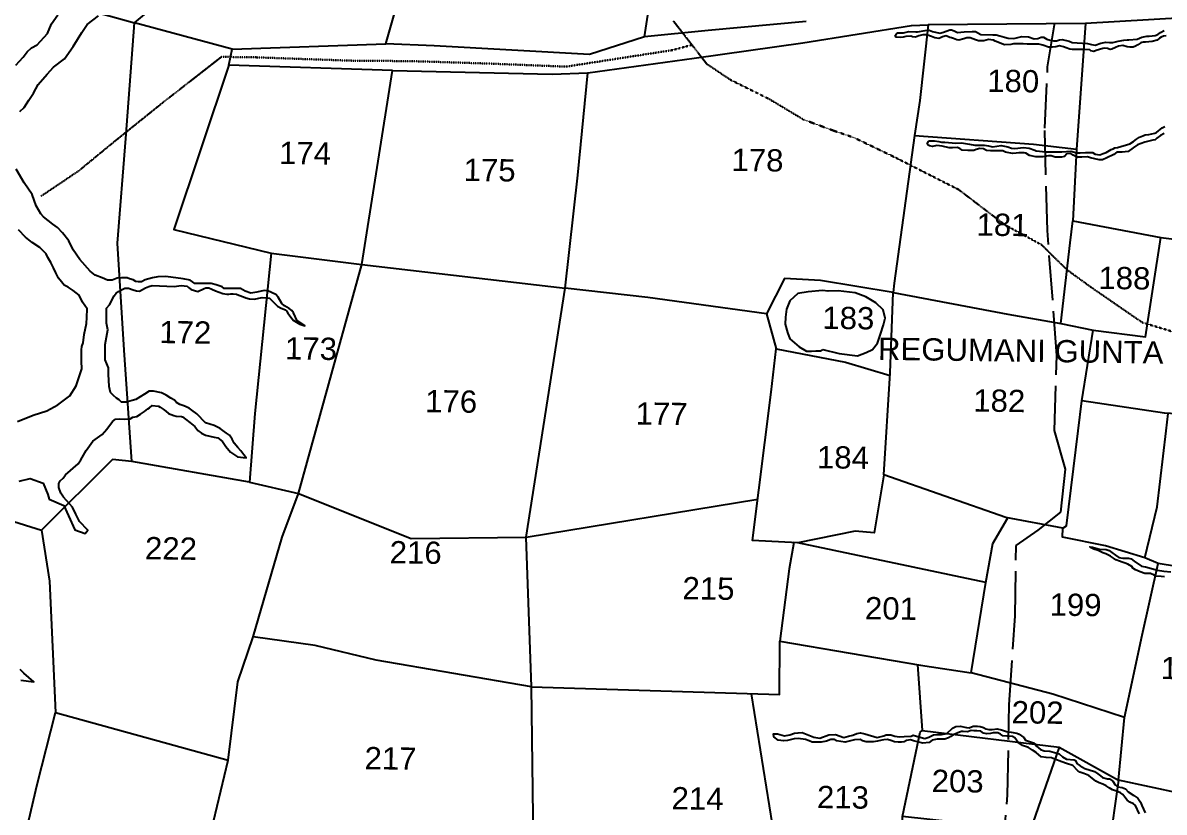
# Model space of a CAD drawing. Header units: inches. Extents: x 304037 to 460575, y 1453943 to 1639883.
# Drawn here: x 340576 to 341841, y 1598017 to 1598892 of the extents above; entities that cross this region are included whole.
import ezdxf

# ---------------------------------------------------------------- set-up
doc = ezdxf.new("R2010")
doc.units = ezdxf.units.IN
doc.header["$MEASUREMENT"] = 0
doc.linetypes.add('ACAD_ISO02W100', pattern=[15, 12, -3])
doc.linetypes.add('ACAD_ISO07W100', pattern=[3, 0, -3])
for name, color, linetype in [('CARTTRACK', 30, 'ACAD_ISO02W100'), ('NALA', 4, 'Continuous'), ('SURVEY_BND', 7, 'Continuous'), ('SURVEY_NO', 7, 'Continuous'), ('VILLAGE_AREA', 1, 'Continuous'), ('WATER_BODY', 4, 'Continuous')]:
    doc.layers.add(name, color=color, linetype=linetype)
doc.layers.add('FOOTPATH', color=150, linetype='ACAD_ISO07W100', lineweight=30)
doc.styles.get("Standard").update_dxf_attribs({"font": 'arial.ttf'})

# ---------------------------------------------------------------- blocks, each defined once
blk = doc.blocks.new('KANUPURUPALLE')
at = {"layer": 'CARTTRACK'}
blk.add_lwpolyline([(-632.43, 273.58), (-632.19, 292.01), (-629.3, 310.28), (-627.79, 331.51), (-625.59, 362.43), (-624.35, 379.82), (-624.22, 404.13), (-622.98, 428.15), (-622.98, 447.05), (-617.08, 451.25), (-611.04, 456.18), (-609.95, 467.82), (-613.1, 478.23), (-612.69, 498.37), (-615.7, 532.01), (-616.8, 559.6), (-616.24, 576.1), (-613.64, 593.22)], dxfattribs=at)
at = {"layer": 'FOOTPATH', "ltscale": 0.001}
for points in [[(-580.64, 504.98), (-589.81, 507.59), (-603.66, 516.85), (-610.4, 521.61), (-617.18, 528.13), (-627.1, 533.36), (-639.73, 542.71), (-656.86, 551.12), (-668.05, 556.32), (-673.48, 558.1), (-681.72, 561), (-691.07, 566.42), (-701.74, 571.56), (-708.01, 575.67), (-717.18, 587.17)], [(-712.05, 580.73), (-717.32, 579.24), (-745.86, 574.41), (-766.73, 574.96), (-787.37, 575.33), (-803.21, 575.23), (-817.01, 575.51), (-829.31, 575.79), (-835.74, 575.79), (-838.63, 575.79), (-854.42, 563.11), (-866.91, 552.78), (-876.61, 544.59), (-886.72, 537.57)]]:
    blk.add_lwpolyline(points, dxfattribs=at)
at = {"layer": 'NALA'}
for points in [[(-890.37, 407.22), (-886.85, 406.79), (-889.54, 409.06), (-890.53, 410.01)], [(-891.49, 460.78), (-888.54, 461.49), (-885.1, 460.3), (-883.75, 457.27), (-883.35, 456.07), (-879.44, 454.4), (-878.16, 451.61), (-876.4, 447.86), (-873.53, 446.9), (-872.89, 447.86), (-875.12, 450.17), (-876.16, 452.08), (-877.12, 453.92), (-879.54, 456.58), (-880.26, 457.68), (-880.81, 459.17), (-880.81, 460.27), (-880.48, 460.99), (-879.74, 461.7), (-879.05, 462.64), (-875.71, 465.65), (-875.05, 466.78), (-873.59, 469.26), (-871.88, 471.85), (-869.39, 473.62), (-868.1, 475.14), (-866.64, 477.14), (-865.84, 477.78), (-864.62, 477.89), (-863.52, 477.89), (-861.89, 477.92), (-861.2, 478.39), (-860.07, 478.61), (-859.16, 479.22), (-858.03, 480.02), (-857.18, 480.73), (-856.76, 481.03), (-856.05, 481.64), (-854.31, 481.48), (-853.87, 481.2), (-853.04, 480.65), (-852.33, 480.18), (-851.55, 479.55), (-850.84, 479.25), (-850.12, 479.03), (-849.51, 478.86), (-848.03, 478.78), (-847.81, 478.67), (-847.03, 478.09), (-845.79, 477.15), (-844.44, 476.16), (-843.62, 475.09), (-842.6, 474.4), (-841.59, 473.85), (-839.19, 473.32), (-838.26, 473.19), (-836.99, 472.22), (-836.05, 470.85), (-834.78, 469.36), (-832.85, 468.14), (-830.53, 467.92), (-831.17, 468.72), (-831.97, 469.74), (-832.77, 470.65), (-833.76, 471.75), (-834.34, 472.88), (-835.08, 473.9), (-835.88, 474.5), (-836.87, 475.13), (-837.59, 475.69), (-839.21, 476.46), (-841.58, 477.2), (-843.96, 479.53), (-845.29, 480.55), (-846, 481.05), (-847.52, 481.62), (-848.57, 482.04), (-849.45, 482.53), (-850.06, 483.11), (-850.99, 483.69), (-852.32, 484.46), (-853.53, 485.09), (-855.7, 485.51), (-856.83, 485.48), (-858.1, 484.65), (-860.39, 483.17), (-863, 482.42), (-864.24, 482.42), (-864.93, 483), (-865.67, 483.52), (-866.47, 484.21), (-867.27, 484.98), (-867.69, 486.61), (-867.85, 489.9), (-867.88, 491.61), (-868.35, 492.68), (-868.84, 493.78), (-868.87, 494.97), (-868.87, 496.07), (-868.84, 497.89), (-868.21, 501.84), (-868.59, 503.66), (-868.62, 505.66), (-868.62, 507.65), (-867.88, 508.58), (-866.66, 510.99), (-866.14, 511.77), (-865.5, 512.21), (-864.65, 512.7), (-863.82, 513.11), (-862.78, 513.14), (-861.54, 512.76), (-860.6, 512.45), (-859.83, 512.37), (-859, 512.87), (-858.23, 513.33), (-857.37, 513.64), (-856.44, 514), (-850.5, 513.8), (-848.6, 514.02), (-847.06, 513.86), (-846.62, 513.55), (-845.9, 513), (-844.13, 512.53), (-842.48, 513.33), (-841.96, 513.55), (-841.19, 513.55), (-840.33, 513.22), (-839.37, 512.73), (-837.38, 512.04), (-836.36, 511.85), (-835.76, 511.87), (-835.21, 511.96), (-834.65, 512.04), (-833.72, 511.9), (-833.06, 511.65), (-831.79, 511.21), (-831.16, 510.99), (-830.19, 510.69), (-828.9, 510.66), (-826.8, 511.15), (-824.82, 510.99), (-824.43, 510.63), (-824.08, 510.22), (-822.64, 508.84), (-821.65, 508.32), (-820.47, 507.88), (-820.22, 507.66), (-819.8, 506.97), (-818.65, 505.51), (-818.34, 505.13), (-816.55, 504.11), (-815.23, 503.61), (-817.32, 504.99), (-818.34, 507.11), (-818.81, 507.77), (-819.53, 508.24), (-820.77, 508.98), (-821.51, 509.56), (-822.53, 511.29), (-823.14, 511.95), (-825.32, 512.94), (-826.31, 513.03), (-828.21, 512.5), (-829.84, 512.26), (-831.41, 512.75), (-832.67, 513.44), (-833.97, 513.49), (-835.68, 513.41), (-837.03, 513.44), (-837.57, 513.83), (-839.25, 514.38), (-840.54, 514.68), (-841.67, 514.68), (-843.05, 514.68), (-844.38, 514.68), (-844.98, 514.68), (-846.25, 515.51), (-848.1, 515.89), (-852.81, 516.39), (-854.93, 516.34), (-856.42, 515.98), (-858.37, 515.43), (-859.36, 514.93), (-860.16, 514.9), (-860.82, 515.01), (-861.59, 515.37), (-862.53, 515.7), (-863.22, 515.89), (-864.71, 515.89), (-865.89, 515.76), (-867.19, 515.21), (-868.45, 515.26), (-869.94, 515.84), (-871.79, 516.53), (-873.19, 517.55), (-875.99, 520.71), (-877.84, 523.27), (-879, 525.72), (-880.81, 527.81), (-882.14, 529.21), (-883.43, 530.07), (-885.95, 532.04), (-886.66, 532.81), (-887.99, 535.02), (-889.06, 537.99), (-891.26, 541.1), (-893.48, 544.75)], [(-892.68, 560.32), (-891.58, 561.46), (-890.3, 563.4), (-889.11, 565.29), (-887.83, 567.71), (-885.49, 570.46), (-883.81, 572.44), (-880.86, 574.69), (-878.56, 578), (-876.31, 581.88), (-874.86, 583.99), (-871.85, 586.43)], [(-892.21, 476.84), (-887.99, 478.59), (-884.35, 479.82), (-881.36, 481.51), (-878.18, 483.91), (-876.56, 486.7), (-875.11, 491.27), (-875.17, 493.28), (-875.24, 494.96), (-875.24, 496.33), (-875.11, 497.3), (-874.85, 498.27), (-874.53, 500.54), (-874.01, 503.46), (-873.88, 505.08), (-873.88, 507.42), (-875.17, 509.2), (-876.02, 511.08), (-877.71, 512.31), (-879.07, 513.22), (-880.11, 513.74), (-880.89, 514.58), (-881.67, 515.62), (-882.45, 516.98), (-883.1, 518.34), (-883.81, 519.77), (-884.66, 521.13), (-885.11, 522.11), (-886.8, 523.76), (-888.88, 525.13), (-890.7, 526.55), (-892.65, 528.5)], [(-893.95, 572.82), (-892, 574.96), (-890.96, 576.45), (-889.79, 577.49), (-888.24, 578.33), (-885.51, 581.47), (-884.47, 584.06), (-882.78, 586.53)], [(-584.59, 558.62), (-585.58, 558.06), (-586.54, 557.28), (-587.06, 556.85), (-587.66, 556.77), (-589.83, 556.16), (-591.78, 555.47), (-592.95, 554.65), (-594.26, 553.56), (-595.86, 553.39), (-596.81, 553.39), (-597.33, 553.39), (-598.07, 552.78), (-599.93, 551.79), (-601.14, 551.31), (-602.01, 551.27), (-604.39, 551.74), (-605.17, 552.05), (-606.69, 551.87), (-607.38, 551.87), (-608.07, 551.87), (-609.03, 552.39), (-609.68, 552.82), (-610.76, 552.78), (-611.41, 552.05), (-612.14, 551.79), (-613.01, 551.79), (-613.92, 551.79), (-615, 552.13), (-615.69, 552.13), (-617.21, 551.87), (-618.12, 551.83), (-619.07, 551.83), (-620.78, 552.2), (-621.77, 552.76), (-622.21, 552.85), (-623.03, 552.85), (-623.64, 552.85), (-624.41, 552.76), (-625.37, 552.63), (-627.27, 552.94), (-627.97, 553.33), (-628.79, 553.33), (-631.34, 553.28), (-632.38, 553.33), (-633.16, 553.8), (-634.2, 553.85), (-635.15, 553.59), (-635.8, 553.33), (-636.63, 553.28), (-637.45, 553.28), (-638.92, 553.37), (-639.53, 553.76), (-640.26, 554.06), (-641.52, 553.93), (-642.43, 553.93), (-644.29, 554.36), (-645.76, 554.49), (-646.89, 554.21), (-647.71, 554.42), (-648.06, 554.59), (-648.36, 554.98), (-648.02, 555.55), (-647.76, 555.76), (-647.02, 555.76), (-646.41, 555.76), (-645.24, 555.63), (-644.55, 555.42), (-643.6, 555.42), (-640.7, 555.2), (-639.1, 555.29), (-636.97, 554.98), (-635.5, 554.77), (-632.9, 554.77), (-631.86, 554.64), (-630.78, 554.33), (-628.44, 554.72), (-626.62, 554.42), (-625.67, 554.12), (-624.76, 553.99), (-622.42, 554.29), (-620.91, 554.12), (-619.35, 553.64), (-619, 553.43), (-616.41, 553.25), (-614.85, 553.25), (-612.12, 553.3), (-609.65, 553.51), (-608.05, 553.08), (-607.18, 553.04), (-605.71, 553.21), (-604.37, 553.21), (-603.89, 553.21), (-603.13, 552.74), (-601.9, 552.62), (-600.94, 552.96), (-600.18, 553.29), (-599.27, 553.8), (-598.79, 554.05), (-598.31, 554.3), (-597.87, 554.51), (-597.14, 554.62), (-593.86, 555.66), (-592.85, 556.35), (-592.04, 556.97), (-591.23, 557.48), (-590.37, 557.88), (-589.7, 558.12), (-588.74, 558.24), (-587.96, 558.41), (-587.17, 558.66), (-586.71, 558.86), (-585.19, 560.11), (-584.45, 560.49)], [(-584.41, 584.91), (-585.16, 584.83), (-585.78, 584.54), (-586.23, 584.22), (-586.84, 583.7), (-588.22, 583.34), (-589.99, 583.07), (-590.58, 583.07), (-590.98, 583.04), (-591.22, 582.89), (-592.03, 582.37), (-592.7, 582.01), (-593.28, 581.73), (-594.05, 581.69), (-594.89, 581.79), (-596.07, 582.13), (-597.2, 581.96), (-598, 581.53), (-599.02, 581.09), (-599.5, 581.05), (-600.15, 581.24), (-600.9, 581.31), (-601.47, 581.29), (-603.22, 580.67), (-603.89, 580.45), (-604.62, 580.57), (-604.95, 580.83), (-606.35, 580.93), (-607.38, 580.89), (-608.55, 580.88), (-609.64, 580.88), (-610.32, 580.96), (-611.29, 581.33), (-612.02, 581.57), (-613.11, 581.81), (-614.14, 581.52), (-614.98, 581.41), (-616.11, 581.41), (-617.63, 581.93), (-617.93, 582.06), (-618.69, 582.21), (-621.83, 582.18), (-622.94, 582.18), (-624.1, 582.18), (-625.52, 582.15), (-626.19, 581.98), (-627.93, 581.89), (-628.18, 581.94), (-629.69, 582.6), (-630.44, 582.87), (-630.92, 583.06), (-631.6, 583.21), (-632.24, 583.26), (-632.91, 583.06), (-633.52, 582.89), (-634.2, 582.89), (-634.95, 582.89), (-635.78, 583.16), (-637.21, 583.63), (-638.09, 583.61), (-638.9, 583.38), (-640.21, 583.01), (-640.75, 583.07), (-641.66, 583.36), (-642.19, 583.56), (-642.68, 583.63), (-643.68, 584.07), (-644.64, 583.78), (-645.13, 583.53), (-645.65, 583.39), (-646.66, 583.49), (-647.56, 583.88), (-648.82, 584.27), (-649.97, 584.28), (-650.98, 583.95), (-651.91, 583.64), (-652.73, 583.66), (-653.12, 583.85), (-654.5, 583.8), (-655.2, 583.54), (-655.95, 583.44), (-657.07, 583.51), (-657.37, 583.98), (-657.02, 584.49), (-656.71, 584.74), (-655.89, 584.76), (-655.16, 584.76), (-653.73, 585.08), (-651.81, 585.09), (-651.4, 585.09), (-649.31, 585.45), (-648.28, 585.52), (-647.32, 585.18), (-645.33, 584.81), (-644.4, 585.11), (-642.7, 585.74), (-642.21, 585.77), (-641.52, 585.48), (-640.64, 585.05), (-638.79, 585.22), (-636.7, 585.33), (-635.8, 585.33), (-634.29, 584.54), (-631.07, 584.57), (-630.2, 584.57), (-629.17, 584.29), (-627.99, 583.95), (-626.96, 583.65), (-625.44, 583.65), (-623.3, 584.19), (-621.49, 584.15), (-619.97, 583.63), (-618.94, 583.72), (-618.06, 584.05), (-617.46, 584.12), (-616.53, 583.6), (-615.64, 583.31), (-614.76, 583.16), (-613.92, 583.18), (-613.14, 583.46), (-612.38, 583.53), (-610.53, 583.11), (-609.7, 582.76), (-605.59, 582.55), (-604.55, 582.3), (-603.5, 582.11), (-602, 582.72), (-600.65, 582.99), (-599.67, 582.92), (-598.75, 582.89), (-598.04, 583.09), (-597.35, 583.28), (-595.85, 583.6), (-594.97, 583.66), (-594.5, 583.66), (-592.26, 583.88), (-591.01, 584.45), (-589.68, 584.72), (-589.01, 584.72), (-587.42, 584.93), (-586.73, 585.21), (-585.94, 585.77), (-584.99, 586.31)], [(-582.95, 439.21), (-583.78, 439.24), (-585.25, 439.33), (-585.74, 439.63), (-586.67, 440), (-587.39, 440), (-588.19, 440.05), (-589.45, 440.43), (-590.78, 440.95), (-591.45, 441.43), (-591.76, 441.85), (-592.83, 442.43), (-593.6, 442.71), (-594.37, 442.99), (-595.09, 443.25), (-596.07, 443.62), (-596.72, 443.99), (-597.56, 444.55), (-598.79, 445.18), (-599.58, 445.46), (-600.91, 446.02), (-602.05, 446.41), (-602.94, 446.81), (-603.15, 446.95), (-602.38, 446.95), (-600.54, 446.37), (-598.72, 446.37), (-597.91, 446.06), (-597.18, 445.5), (-596.21, 444.85), (-595.3, 444.25), (-594.2, 444.04), (-592.67, 444.04), (-591.99, 443.9), (-591.17, 443.25), (-589.13, 441.99), (-588.03, 441.76), (-584.82, 440.97), (-583.09, 440.71), (-581.21, 440.54)], [(-588.8, 375.26), (-589.15, 375.91), (-589.63, 376.94), (-590.01, 377.6), (-590.43, 377.92), (-591.4, 378.37), (-592.12, 378.87), (-592.8, 379.67), (-593.33, 380.44), (-594.01, 380.88), (-595.08, 381.24), (-596.18, 381.62), (-597.04, 382.13), (-597.89, 382.66), (-598.75, 383.1), (-599.73, 383.46), (-600.65, 383.87), (-602.56, 385.4), (-603.87, 385.88), (-604.99, 386.26), (-605.52, 386.62), (-606.86, 388.04), (-608.64, 388.51), (-609.85, 388.99), (-611.75, 389.7), (-612.67, 390.02), (-614.15, 390.08), (-615.45, 390.29), (-616.85, 391.38), (-617.85, 392.03), (-618.89, 392.72), (-620.52, 393.25), (-621.69, 394.03), (-622.14, 394.68), (-622.64, 395.25), (-623.23, 395.6), (-624.27, 395.69), (-624.77, 395.69), (-625.81, 395.78), (-626.52, 396.19), (-627.23, 396.52), (-627.83, 396.58), (-628.45, 396.58), (-629.19, 396.34), (-630.14, 396.22), (-631.09, 396.43), (-631.77, 396.9), (-632.84, 397.05), (-633.64, 397.05), (-634.35, 397.05), (-635.37, 396.75), (-636.5, 396.75), (-636.97, 396.75), (-637.51, 396.61), (-639.22, 395.81), (-639.85, 395.39), (-640.5, 395.07), (-641.45, 394.62), (-643.55, 394.62), (-644.86, 394.3), (-645.66, 393.73), (-647.32, 393.53), (-649.85, 394.11), (-650.68, 394.38), (-651.75, 394.17), (-652.37, 393.82), (-653.14, 393.7), (-654, 393.7), (-654.98, 393.76), (-655.98, 394.11), (-656.9, 394.32), (-657.85, 394.29), (-658.41, 394.17), (-659.54, 393.85), (-660.67, 393.67), (-661.73, 393.67), (-662.59, 393.67), (-663.57, 393.88), (-664.28, 394.26), (-665.73, 394.17), (-668.22, 393.49), (-670.61, 393.78), (-671.26, 394.2), (-672.15, 394.14), (-673.33, 393.66), (-674.73, 393.4), (-676.06, 393.4), (-677.13, 393.4), (-677.99, 393.72), (-678.99, 394.08), (-680.95, 394.31), (-682.02, 394.23), (-683.82, 393.69), (-684.86, 393.63), (-686.31, 393.81), (-687.45, 394.67), (-687.57, 395.44), (-686.5, 395.44), (-684.6, 394.97), (-683.15, 395.27), (-681.93, 395.68), (-680.93, 395.86), (-679.89, 395.89), (-678.97, 395.62), (-676.69, 394.76), (-675.12, 394.5), (-672.69, 395.38), (-670.92, 395.47), (-668.61, 394.7), (-667.4, 395.12), (-666.21, 395.44), (-665.14, 395.86), (-664.17, 396.04), (-663.01, 395.83), (-659.63, 394.85), (-657.91, 395.32), (-657.23, 395.59), (-656.02, 395.62), (-654.89, 395.3), (-653.67, 395.09), (-652.43, 395.21), (-650.53, 395.32), (-649.95, 395.59), (-647.85, 395.03), (-646.81, 394.76), (-645.77, 395.15), (-645.06, 395.53), (-644.56, 395.8), (-643.49, 395.89), (-642.4, 395.89), (-640.91, 396.21), (-639.4, 397.61), (-638.54, 398.14), (-637.38, 398.2), (-635.63, 397.85), (-634.95, 397.82), (-633.88, 398.26), (-632.67, 398.32), (-631.99, 398.23), (-631.1, 397.96), (-630.47, 397.58), (-629.62, 397.43), (-628.73, 397.43), (-627.39, 397.67), (-626.27, 397.37), (-624.87, 396.96), (-623.66, 396.78), (-622.12, 396.57), (-621.49, 396.25), (-620.22, 395.39), (-619.72, 394.68), (-617.56, 394.02), (-617.09, 393.66), (-616.79, 393.07), (-615.69, 392.21), (-614.71, 391.89), (-613.17, 391.77), (-610.6, 391.09), (-609.68, 390.35), (-608.64, 389.73), (-606.59, 389.52), (-606.18, 389.43), (-605.79, 388.54), (-604.93, 387.98), (-603.69, 387.3), (-601.07, 386.51), (-600.15, 385.89), (-599.44, 385.36), (-598.85, 384.94), (-597.52, 384.59), (-596.98, 384.53), (-596.06, 383.97), (-595.44, 382.99), (-594.7, 382.49), (-593.52, 382.28), (-592.63, 381.92), (-591.95, 381.12), (-590.37, 380.18), (-589.31, 379.5), (-588.6, 378.37), (-588.15, 377.54), (-587.74, 376.51), (-587.28, 375.57)]]:
    blk.add_lwpolyline(points, dxfattribs=at)
at = {"layer": 'SURVEY_BND'}
for points in [[(-918.66, 593.78), (-891.82, 592.24), (-868.67, 586.31), (-862.16, 584.6), (-849.55, 595.49), (-830.54, 611.27), (-806.11, 631.89), (-799.99, 659.35), (-793.99, 686.02), (-788.8, 710.81)], [(-681.38, 587.4), (-707.7, 584.63), (-724.86, 582.75), (-721.67, 605.56), (-718.91, 621.18), (-734.13, 623.77), (-731.57, 637.83), (-728.75, 654.62), (-726.49, 665.75), (-707.59, 668.41), (-699.11, 696.61)], [(-724.86, 582.75), (-739.61, 577.75), (-781.43, 579.51), (-794.45, 579.86), (-786.89, 607.73), (-780.52, 631.75), (-776.32, 646.88), (-748.95, 642.27), (-731.57, 637.83)], [(-570.8, 590.49), (-606.23, 587.92), (-608.13, 554.08), (-608.86, 534.76), (-585.18, 530.56), (-574.33, 529.39), (-535.18, 525.93)], [(-690.96, 508.6), (-722.99, 512.53), (-745.25, 514.7), (-742.3, 545.26), (-739.97, 572.81), (-711.42, 577.17), (-682.18, 581.66), (-652.99, 586.79), (-648.53, 586.98)], [(-606.23, 587.92), (-648.53, 586.98), (-650.49, 566.55), (-651.82, 557.1), (-619.79, 555.19), (-608.13, 554.08)], [(-829.5, 461.36), (-861.24, 466.49), (-863.79, 496.45), (-865.97, 525.25), (-864.1, 553.43), (-862.16, 584.6)], [(-835.82, 577.94), (-862.16, 584.6)], [(-836.6, 573.55), (-835.82, 577.94), (-794.45, 579.86)], [(-792.51, 572.72), (-836.6, 573.55), (-850.86, 529.16), (-824.53, 523.12), (-800.1, 520.34)], [(-800.1, 520.34), (-792.51, 572.72), (-749.54, 572.35), (-739.97, 572.81)], [(-651.82, 557.1), (-656.75, 517.33), (-656.99, 514.73), (-626.04, 509.32), (-611.77, 507.07), (-609.57, 528.8), (-608.86, 534.76)], [(-611.77, 507.07), (-603.03, 505.35), (-588.9, 503.79), (-585.18, 530.56)], [(-824.53, 523.12), (-828.37, 479.83), (-829.5, 461.36), (-816.28, 458.49)], [(-816.28, 458.49), (-800.1, 520.34), (-745.25, 514.7)], [(-656.99, 514.73), (-676.58, 517.73), (-686.26, 518.14), (-690.96, 508.6), (-688.25, 499.2), (-669.57, 495.83), (-657.5, 492.44)], [(-752.88, 407.23), (-754.87, 447.57), (-745.25, 514.7)], [(-610.49, 451.9), (-625.83, 454.6), (-658.79, 465.6), (-657.46, 493.16), (-656.99, 514.73)], [(-513.68, 480.29), (-583.52, 483.24), (-605.78, 486.32), (-603.03, 505.35)], [(-658.79, 465.6), (-661.25, 449.99), (-666.32, 450.38), (-681.71, 447), (-693.94, 447.46), (-689.42, 487.45), (-688.25, 499.2)], [(-588.26, 444.2), (-598.89, 447.29), (-610.53, 449.5), (-610.49, 451.9), (-609.45, 452.59), (-606.7, 478.23), (-605.78, 486.32)], [(-519.68, 443.07), (-540.21, 445.06), (-560.87, 448.09), (-563.25, 439.51), (-584.65, 442.76), (-588.26, 444.2), (-585.15, 457.98), (-582.98, 478.51), (-582.56, 483.2)], [(-861.24, 466.49), (-866.52, 466.98), (-885.34, 447.62), (-882.97, 433.93), (-880.95, 398.57), (-834.23, 386.37), (-831.99, 407.56), (-828.01, 419.69)], [(-752.88, 407.23), (-794.76, 413.88), (-811.26, 417.6), (-828.01, 419.69), (-820.57, 446.66), (-816.28, 458.49), (-785.84, 446.77), (-754.87, 447.57)], [(-754.87, 447.57), (-692.68, 458.59)], [(-890.67, 356.01), (-903.31, 365.84), (-899.42, 404.28), (-896.51, 432.59), (-914.52, 439.05), (-909.34, 454.78), (-885.34, 447.62)], [(-593.15, 401.11), (-612.54, 407.18), (-634.58, 412.59), (-631, 437.02), (-629.26, 447.52), (-625.33, 454.51)], [(-631, 437.02), (-681.71, 447), (-682.84, 447.04), (-683.99, 439.95), (-686.18, 420.47), (-648.27, 414.53), (-634.58, 412.59)], [(-571.07, 404.16), (-577.85, 380.92), (-594.57, 384.22), (-593.15, 401.11), (-588.69, 423.37), (-584.65, 442.76)], [(-751.4, 351.51), (-752.88, 407.23), (-686.07, 406.05), (-686.18, 420.47)], [(-649.05, 414.66), (-647.62, 396.95), (-610.66, 392.89), (-594.57, 384.22)], [(-681.37, 335.92), (-693.63, 406.19)], [(-853, 333.31), (-890.67, 356.01), (-885.62, 379.1), (-880.95, 398.57)], [(-610.66, 392.89), (-618.19, 370.36), (-652.6, 373.63), (-648.12, 396.42), (-647.62, 396.95)], [(-751.4, 351.51), (-788.98, 357.89), (-802.42, 362.13), (-814.08, 364.11), (-838, 369.83), (-834.23, 386.37)], [(-594.57, 384.22), (-596.92, 365.93), (-600.24, 339.96), (-602.57, 321.98), (-624.26, 326.7), (-654.04, 331.64), (-652.71, 365.96), (-652.6, 373.63)]]:
    blk.add_lwpolyline(points, dxfattribs=at)
at = {"layer": 'WATER_BODY'}
blk.add_lwpolyline([(-675.67, 499.18), (-671.26, 498.18), (-666.38, 497.58), (-664.04, 498.48), (-662.33, 499.35), (-660.99, 501.09), (-660.26, 503.49), (-659.46, 506.06), (-659.05, 507.86), (-659.62, 510.11), (-661.59, 511.89), (-664.29, 513.49), (-667.25, 514.52), (-671.83, 514.99), (-674.46, 514.85), (-675.99, 515.03), (-679.87, 514.63), (-682.62, 514.16), (-684.8, 512.19), (-685.62, 509.85), (-685.83, 507.71), (-685.93, 505.87), (-685.25, 503.64), (-684.66, 501.88), (-682.1, 499.77), (-680.1, 498.67), (-678.74, 498.67), (-677.62, 498.76), (-676.35, 498.78)], close=True, dxfattribs=at)
at = {"layer": 'SURVEY_NO'}
for s, p in [('180', (-632.43, 569.17)), ('174', (-822.76, 547.16)), ('178', (-700.97, 546.93)), ('175', (-773.03, 543.27)), ('181', (-634.79, 530.4)), ('188', (-601.78, 516.49)), ('183', (-675.94, 504.74)), ('172', (-854.35, 498.48)), ('REGUMANI GUNTA', (-660.85, 496.59)), ('173', (-820.45, 494.55)), ('182', (-635.02, 483.01)), ('176', (-782.54, 480.84)), ('177', (-725.84, 478.28)), ('184', (-676.88, 467.17)), ('222', (-857.41, 440.21)), ('216', (-791.54, 440.01)), ('215', (-712.6, 431.39)), ('199', (-613.74, 428.32)), ('201', (-663.41, 426.67)), ('198', (-583.56, 411.64)), ('202', (-623.57, 399.19)), ('217', (-797.55, 384.46)), ('203', (-644.83, 380.4)), ('213', (-675.65, 375.64)), ('214', (-714.78, 374.78))]:
    blk.add_text(s, height=6, dxfattribs=at).set_placement(p)

msp = doc.modelspace()

# ---------------------------------------------------------------- block references
at = {"layer": 'VILLAGE_AREA', "xscale": 4.11690545397391, "yscale": 4.116905454022344, "zscale": 4.116905453970031, "rotation": 359.2242586303323}
msp.add_blockref('KANUPURUPALLE', (344216, 1596437.2), dxfattribs=at)

doc.saveas('drawing.dxf')
